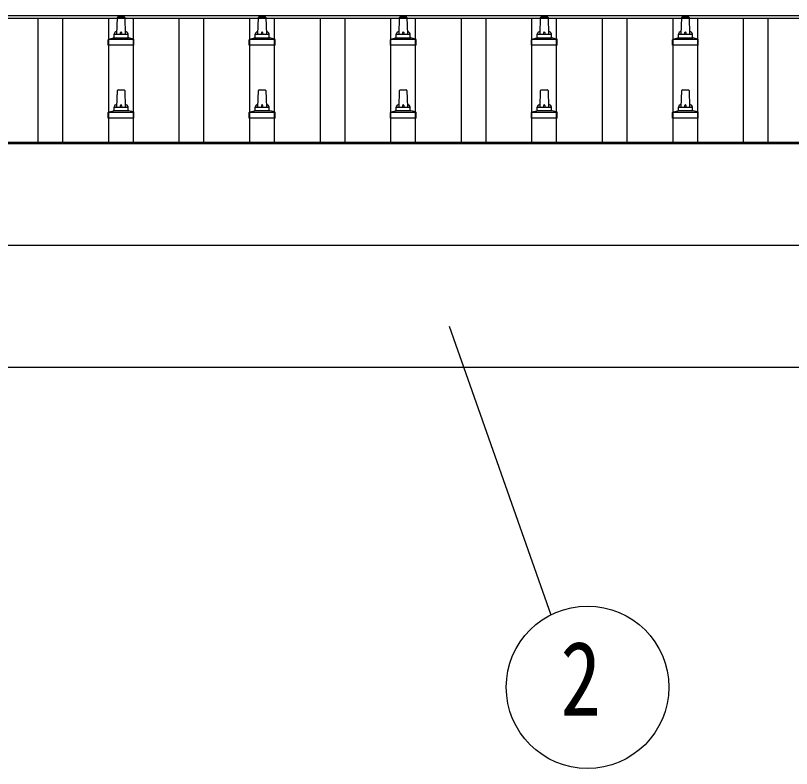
# Model space of a CAD drawing. Units: millimetres, scale not verified. Extents: x -16820 to 16820, y -11880 to 11880.
# Drawn here: x -12463 to -11363, y -1200 to -132 of the extents above; entities that cross this region are included whole.
import ezdxf
from ezdxf.enums import TextEntityAlignment as Align

# ---------------------------------------------------------------- set-up
doc = ezdxf.new("R2010")
doc.units = ezdxf.units.MM
doc.header["$LTSCALE"] = 50
for name, color, linetype in [('0-4_YKK_13', 4, 'Continuous'), ('0-5_YKK_A1', 4, 'Continuous'), ('0-6_YKK_D', 6, 'Continuous')]:
    doc.layers.add(name, color=color, linetype=linetype)
doc.styles.add('ＭＳ ゴシック', font='')
doc.styles.get('ＭＳ ゴシック').set_extended_font_data('MS Gothic')

msp = doc.modelspace()

# ---------------------------------------------------------------- linework, layer by layer
at = {"layer": '0-4_YKK_13'}
for p, q in [((-12319.42, -158.36), (-12318.69, -134.84)), ((-12317.69, -133.86), (-12309.15, -133.86)), ((-12308.15, -134.84), (-12307.42, -158.36)), ((-12119.42, -158.36), (-12118.69, -134.84)), ((-12117.69, -133.86), (-12109.15, -133.86)), ((-12108.15, -134.84), (-12107.42, -158.36)), ((-11919.42, -158.36), (-11918.69, -134.84)), ((-11917.69, -133.86), (-11909.15, -133.86)), ((-11908.15, -134.84), (-11907.42, -158.36)), ((-11719.42, -158.36), (-11718.69, -134.84)), ((-11717.69, -133.86), (-11709.15, -133.86)), ((-11708.15, -134.84), (-11707.42, -158.36)), ((-11519.42, -158.36), (-11518.69, -134.84)), ((-11517.69, -133.86), (-11509.15, -133.86)), ((-11508.15, -134.84), (-11507.42, -158.36)), ((-12330.91, -165.18), (-12324.19, -163.55)), ((-12323.8, -163.36), (-12303.04, -163.36)), ((-12323.42, -162.58), (-12323.42, -158.36)), ((-12322.42, -158.36), (-12304.42, -158.36)), ((-12303.42, -162.58), (-12303.42, -158.36)), ((-12295.94, -165.18), (-12302.66, -163.55)), ((-12130.91, -165.18), (-12124.19, -163.55)), ((-12123.8, -163.36), (-12103.04, -163.36)), ((-12123.42, -162.58), (-12123.42, -158.36)), ((-12122.42, -158.36), (-12104.42, -158.36)), ((-12103.42, -162.58), (-12103.42, -158.36)), ((-12095.94, -165.18), (-12102.66, -163.55)), ((-11930.91, -165.18), (-11924.19, -163.55)), ((-11923.8, -163.36), (-11903.04, -163.36)), ((-11923.42, -162.58), (-11923.42, -158.36)), ((-11922.42, -158.36), (-11904.42, -158.36)), ((-11903.42, -162.58), (-11903.42, -158.36)), ((-11895.94, -165.18), (-11902.66, -163.55)), ((-11730.91, -165.18), (-11724.19, -163.55)), ((-11723.8, -163.36), (-11703.04, -163.36)), ((-11723.42, -162.58), (-11723.42, -158.36)), ((-11722.42, -158.36), (-11704.42, -158.36)), ((-11703.42, -162.58), (-11703.42, -158.36)), ((-11695.94, -165.18), (-11702.66, -163.55)), ((-11530.91, -165.18), (-11524.19, -163.55)), ((-11523.8, -163.36), (-11503.04, -163.36)), ((-11523.42, -162.58), (-11523.42, -158.36)), ((-11522.42, -158.36), (-11504.42, -158.36)), ((-11503.42, -162.58), (-11503.42, -158.36)), ((-11495.94, -165.18), (-11502.66, -163.55)), ((-12331.67, -173.86), (-12331.67, -166.15)), ((-12295.17, -173.86), (-12331.67, -173.86)), ((-12331.29, -165.36), (-12295.55, -165.36)), ((-12295.17, -173.86), (-12295.17, -166.15)), ((-12131.67, -173.86), (-12131.67, -166.15)), ((-12095.17, -173.86), (-12131.67, -173.86)), ((-12131.29, -165.36), (-12095.55, -165.36)), ((-12095.17, -173.86), (-12095.17, -166.15)), ((-11931.67, -173.86), (-11931.67, -166.15)), ((-11895.17, -173.86), (-11931.67, -173.86)), ((-11931.29, -165.36), (-11895.55, -165.36)), ((-11895.17, -173.86), (-11895.17, -166.15)), ((-11731.67, -173.86), (-11731.67, -166.15)), ((-11695.17, -173.86), (-11731.67, -173.86)), ((-11731.29, -165.36), (-11695.55, -165.36)), ((-11695.17, -173.86), (-11695.17, -166.15)), ((-11531.67, -173.86), (-11531.67, -166.15)), ((-11495.17, -173.86), (-11531.67, -173.86)), ((-11531.29, -165.36), (-11495.55, -165.36)), ((-11495.17, -173.86), (-11495.17, -166.15)), ((-12319.42, -261.7), (-12318.69, -238.17)), ((-12317.69, -237.2), (-12309.15, -237.2)), ((-12308.15, -238.17), (-12307.42, -261.7)), ((-12119.42, -261.7), (-12118.69, -238.17)), ((-12117.69, -237.2), (-12109.15, -237.2)), ((-12108.15, -238.17), (-12107.42, -261.7)), ((-11919.42, -261.7), (-11918.69, -238.17)), ((-11917.69, -237.2), (-11909.15, -237.2)), ((-11908.15, -238.17), (-11907.42, -261.7)), ((-11719.42, -261.7), (-11718.69, -238.17)), ((-11717.69, -237.2), (-11709.15, -237.2)), ((-11708.15, -238.17), (-11707.42, -261.7)), ((-11519.42, -261.7), (-11518.69, -238.17)), ((-11517.69, -237.2), (-11509.15, -237.2)), ((-11508.15, -238.17), (-11507.42, -261.7)), ((-12323.42, -265.91), (-12323.42, -261.7)), ((-12322.42, -261.7), (-12304.42, -261.7)), ((-12303.42, -265.91), (-12303.42, -261.7)), ((-12123.42, -265.91), (-12123.42, -261.7)), ((-12122.42, -261.7), (-12104.42, -261.7)), ((-12103.42, -265.91), (-12103.42, -261.7)), ((-11923.42, -265.91), (-11923.42, -261.7)), ((-11922.42, -261.7), (-11904.42, -261.7)), ((-11903.42, -265.91), (-11903.42, -261.7)), ((-11723.42, -265.91), (-11723.42, -261.7)), ((-11722.42, -261.7), (-11704.42, -261.7)), ((-11703.42, -265.91), (-11703.42, -261.7)), ((-11523.42, -265.91), (-11523.42, -261.7)), ((-11522.42, -261.7), (-11504.42, -261.7)), ((-11503.42, -265.91), (-11503.42, -261.7)), ((-12331.67, -277.2), (-12331.67, -269.48)), ((-12331.29, -268.7), (-12295.55, -268.7)), ((-12330.91, -268.51), (-12324.19, -266.88)), ((-12323.8, -266.7), (-12303.04, -266.7)), ((-12295.94, -268.51), (-12302.66, -266.88)), ((-12295.17, -277.2), (-12295.17, -269.48)), ((-12131.67, -277.2), (-12131.67, -269.48)), ((-12131.29, -268.7), (-12095.55, -268.7)), ((-12130.91, -268.51), (-12124.19, -266.88)), ((-12123.8, -266.7), (-12103.04, -266.7)), ((-12095.94, -268.51), (-12102.66, -266.88)), ((-12095.17, -277.2), (-12095.17, -269.48)), ((-11931.67, -277.2), (-11931.67, -269.48)), ((-11931.29, -268.7), (-11895.55, -268.7)), ((-11930.91, -268.51), (-11924.19, -266.88)), ((-11923.8, -266.7), (-11903.04, -266.7)), ((-11895.94, -268.51), (-11902.66, -266.88)), ((-11895.17, -277.2), (-11895.17, -269.48)), ((-11731.67, -277.2), (-11731.67, -269.48)), ((-11731.29, -268.7), (-11695.55, -268.7)), ((-11730.91, -268.51), (-11724.19, -266.88)), ((-11723.8, -266.7), (-11703.04, -266.7)), ((-11695.94, -268.51), (-11702.66, -266.88)), ((-11695.17, -277.2), (-11695.17, -269.48)), ((-11531.67, -277.2), (-11531.67, -269.48)), ((-11531.29, -268.7), (-11495.55, -268.7)), ((-11530.91, -268.51), (-11524.19, -266.88)), ((-11523.8, -266.7), (-11503.04, -266.7)), ((-11495.94, -268.51), (-11502.66, -266.88)), ((-11495.17, -277.2), (-11495.17, -269.48)), ((-12295.17, -277.2), (-12331.67, -277.2)), ((-12095.17, -277.2), (-12131.67, -277.2)), ((-11895.17, -277.2), (-11931.67, -277.2)), ((-11695.17, -277.2), (-11731.67, -277.2)), ((-11495.17, -277.2), (-11531.67, -277.2))]:
    msp.add_line(p, q, dxfattribs=at)
for centre, radius, start, end in [((-12317.69, -134.86), 1, 90, 178.60509), ((-12309.15, -134.86), 1, 1.39491, 90), ((-12117.69, -134.86), 1, 90, 178.60509), ((-12109.15, -134.86), 1, 1.39491, 90), ((-11917.69, -134.86), 1, 90, 178.60509), ((-11909.15, -134.86), 1, 1.39491, 90), ((-11717.69, -134.86), 1, 90, 178.60509), ((-11709.15, -134.86), 1, 1.39491, 90), ((-11517.69, -134.86), 1, 90, 178.60509), ((-11509.15, -134.86), 1, 1.39491, 90), ((-12324.42, -162.58), 1, 283.62699, 0), ((-12319.34, -159), 4.13, 90, 171.17633), ((-12322.42, -159.36), 1, 90, 180), ((-12310.09, -158.36), 4.83, 133.60282, 180), ((-12316.75, -158.36), 4.83, 0, 46.39718), ((-12307.51, -159), 4.13, 8.82367, 90), ((-12304.42, -159.36), 1, 0, 90), ((-12302.42, -162.58), 1, 180, 256.37301), ((-12124.42, -162.58), 1, 283.62699, 0), ((-12119.34, -159), 4.13, 90, 171.17633), ((-12122.42, -159.36), 1, 90, 180), ((-12110.09, -158.36), 4.83, 133.60282, 180), ((-12116.75, -158.36), 4.83, 0, 46.39718), ((-12107.51, -159), 4.13, 8.82367, 90), ((-12104.42, -159.36), 1, 0, 90), ((-12102.42, -162.58), 1, 180, 256.37301), ((-11924.42, -162.58), 1, 283.62699, 0), ((-11919.34, -159), 4.13, 90, 171.17633), ((-11922.42, -159.36), 1, 90, 180), ((-11910.09, -158.36), 4.83, 133.60282, 180), ((-11916.75, -158.36), 4.83, 0, 46.39718), ((-11907.51, -159), 4.13, 8.82367, 90), ((-11904.42, -159.36), 1, 0, 90), ((-11902.42, -162.58), 1, 180, 256.37301), ((-11724.42, -162.58), 1, 283.62699, 0), ((-11719.34, -159), 4.13, 90, 171.17633), ((-11722.42, -159.36), 1, 90, 180), ((-11710.09, -158.36), 4.83, 133.60282, 180), ((-11716.75, -158.36), 4.83, 0, 46.39718), ((-11707.51, -159), 4.13, 8.82367, 90), ((-11704.42, -159.36), 1, 0, 90), ((-11702.42, -162.58), 1, 180, 256.37301), ((-11524.42, -162.58), 1, 283.62699, 0), ((-11519.34, -159), 4.13, 90, 171.17633), ((-11522.42, -159.36), 1, 90, 180), ((-11510.09, -158.36), 4.83, 133.60282, 180), ((-11516.75, -158.36), 4.83, 0, 46.39718), ((-11507.51, -159), 4.13, 8.82367, 90), ((-11504.42, -159.36), 1, 0, 90), ((-11502.42, -162.58), 1, 180, 256.37301), ((-12330.67, -166.15), 1, 103.62699, 180), ((-12296.17, -166.15), 1, 0, 76.37301), ((-12130.67, -166.15), 1, 103.62699, 180), ((-12096.17, -166.15), 1, 0, 76.37301), ((-11930.67, -166.15), 1, 103.62699, 180), ((-11896.17, -166.15), 1, 0, 76.37301), ((-11730.67, -166.15), 1, 103.62699, 180), ((-11696.17, -166.15), 1, 0, 76.37301), ((-11530.67, -166.15), 1, 103.62699, 180), ((-11496.17, -166.15), 1, 0, 76.37301), ((-12317.69, -238.2), 1, 90, 178.60509), ((-12309.15, -238.2), 1, 1.39491, 90), ((-12117.69, -238.2), 1, 90, 178.60509), ((-12109.15, -238.2), 1, 1.39491, 90), ((-11917.69, -238.2), 1, 90, 178.60509), ((-11909.15, -238.2), 1, 1.39491, 90), ((-11717.69, -238.2), 1, 90, 178.60509), ((-11709.15, -238.2), 1, 1.39491, 90), ((-11517.69, -238.2), 1, 90, 178.60509), ((-11509.15, -238.2), 1, 1.39491, 90), ((-12319.34, -262.33), 4.13, 90, 171.17633), ((-12322.42, -262.7), 1, 90, 180), ((-12310.09, -261.7), 4.83, 133.60282, 180), ((-12316.75, -261.7), 4.83, 0, 46.39718), ((-12307.51, -262.33), 4.13, 8.82367, 90), ((-12304.42, -262.7), 1, 0, 90), ((-12119.34, -262.33), 4.13, 90, 171.17633), ((-12122.42, -262.7), 1, 90, 180), ((-12110.09, -261.7), 4.83, 133.60282, 180), ((-12116.75, -261.7), 4.83, 0, 46.39718), ((-12107.51, -262.33), 4.13, 8.82367, 90), ((-12104.42, -262.7), 1, 0, 90), ((-11919.34, -262.33), 4.13, 90, 171.17633), ((-11922.42, -262.7), 1, 90, 180), ((-11910.09, -261.7), 4.83, 133.60282, 180), ((-11916.75, -261.7), 4.83, 0, 46.39718), ((-11907.51, -262.33), 4.13, 8.82367, 90), ((-11904.42, -262.7), 1, 0, 90), ((-11719.34, -262.33), 4.13, 90, 171.17633), ((-11722.42, -262.7), 1, 90, 180), ((-11710.09, -261.7), 4.83, 133.60282, 180), ((-11716.75, -261.7), 4.83, 0, 46.39718), ((-11707.51, -262.33), 4.13, 8.82367, 90), ((-11704.42, -262.7), 1, 0, 90), ((-11519.34, -262.33), 4.13, 90, 171.17633), ((-11522.42, -262.7), 1, 90, 180), ((-11510.09, -261.7), 4.83, 133.60282, 180), ((-11516.75, -261.7), 4.83, 0, 46.39718), ((-11507.51, -262.33), 4.13, 8.82367, 90), ((-11504.42, -262.7), 1, 0, 90), ((-12330.67, -269.48), 1, 103.62699, 180), ((-12324.42, -265.91), 1, 283.62699, 0), ((-12302.42, -265.91), 1, 180, 256.37301), ((-12296.17, -269.48), 1, 0, 76.37301), ((-12130.67, -269.48), 1, 103.62699, 180), ((-12124.42, -265.91), 1, 283.62699, 0), ((-12102.42, -265.91), 1, 180, 256.37301), ((-12096.17, -269.48), 1, 0, 76.37301), ((-11930.67, -269.48), 1, 103.62699, 180), ((-11924.42, -265.91), 1, 283.62699, 0), ((-11902.42, -265.91), 1, 180, 256.37301), ((-11896.17, -269.48), 1, 0, 76.37301), ((-11730.67, -269.48), 1, 103.62699, 180), ((-11724.42, -265.91), 1, 283.62699, 0), ((-11702.42, -265.91), 1, 180, 256.37301), ((-11696.17, -269.48), 1, 0, 76.37301), ((-11530.67, -269.48), 1, 103.62699, 180), ((-11524.42, -265.91), 1, 283.62699, 0), ((-11502.42, -265.91), 1, 180, 256.37301), ((-11496.17, -269.48), 1, 0, 76.37301)]:
    msp.add_arc(centre, radius, start, end, dxfattribs=at)
at = {"layer": '0-5_YKK_A1'}
for p, q in [((-13936.42, -131.84), (-8535.92, -131.84)), ((-13936.42, -135.43), (-8513.42, -135.43)), ((-12430.92, -311.45), (-12430.92, -135.43)), ((-12395.92, -311.45), (-12395.92, -135.43)), ((-12330.92, -311.45), (-12330.92, -135.43)), ((-12295.92, -311.45), (-12295.92, -135.43)), ((-12230.92, -311.45), (-12230.92, -135.43)), ((-12195.92, -311.45), (-12195.92, -135.43)), ((-12130.92, -311.45), (-12130.92, -135.43)), ((-12095.92, -311.45), (-12095.92, -135.43)), ((-12030.92, -311.45), (-12030.92, -135.43)), ((-11995.92, -311.45), (-11995.92, -135.43)), ((-11930.92, -311.45), (-11930.92, -135.43)), ((-11895.92, -311.45), (-11895.92, -135.43)), ((-11830.92, -311.45), (-11830.92, -135.43)), ((-11795.92, -311.45), (-11795.92, -135.43)), ((-11730.92, -311.45), (-11730.92, -135.43)), ((-11695.92, -311.45), (-11695.92, -135.43)), ((-11630.92, -311.45), (-11630.92, -135.43)), ((-11595.92, -311.45), (-11595.92, -135.43)), ((-11530.92, -311.45), (-11530.92, -135.43)), ((-11495.92, -311.45), (-11495.92, -135.43)), ((-11430.92, -311.45), (-11430.92, -135.43)), ((-11395.92, -311.45), (-11395.92, -135.43)), ((-13936.42, -311.69), (-8523.42, -311.69)), ((-13931.72, -313.25), (-8523.42, -313.25)), ((-8523.42, -458.12), (-13931.72, -458.12)), ((-8528.42, -630.96), (-13818.82, -630.96))]:
    msp.add_line(p, q, dxfattribs=at)
at = {"layer": '0-6_YKK_D'}
msp.add_line((-11848.23, -572.32), (-11703.95, -981.61), dxfattribs=at)
msp.add_circle((-11652.15, -1084.51), 115.2, dxfattribs=at)

# ---------------------------------------------------------------- texts
at = {"layer": '0-6_YKK_D', "style": 'ＭＳ ゴシック', "width": 0.8}
msp.add_text('2', height=105.6, dxfattribs=at).set_placement((-11690.55, -1156.51), align=Align.BOTTOM_LEFT)

doc.saveas('drawing.dxf')
